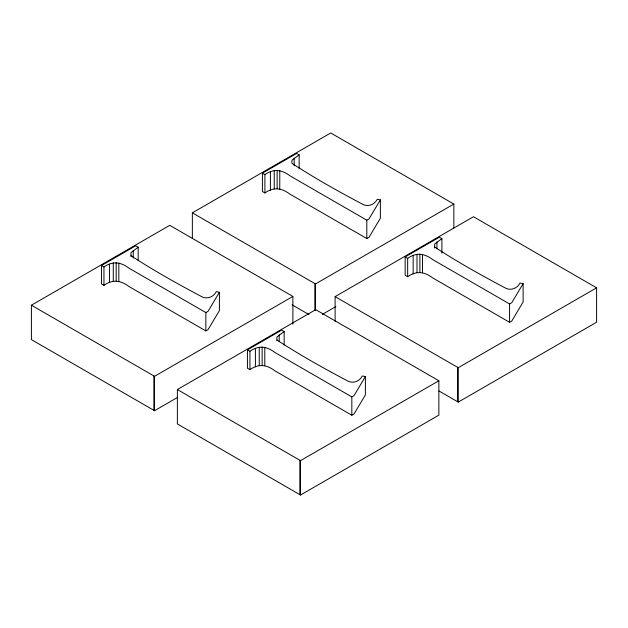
<?xml version="1.0" encoding="UTF-8"?>
<svg xmlns="http://www.w3.org/2000/svg" width="628" height="628" viewBox="0 0 628 628"><rect width="100%" height="100%" fill="white"/><g stroke="black" fill="none" stroke-linecap="round" stroke-linejoin="round"><path stroke-width="0.94" d="M219.415 292.256L208.072 311.284L205.858 312.563L128.991 268.187C120.615 261.829 112.522 260.903 103.95 266.986L101.461 265.55L101.461 283.895L103.95 285.332C112.522 279.248 120.615 280.174 128.991 286.533L205.858 330.909L208.072 329.629L219.415 310.601L219.415 292.256L216.33 291.635C213.787 296.636 207.978 299.289 202.632 297.138C178.25 284.249 154.056 270.778 130.969 255.682M380.372 199.885L369.029 218.913L366.815 220.192L289.948 175.816C281.572 169.458 273.478 168.532 264.906 174.615L262.425 173.179L262.425 191.524L264.906 192.961C273.478 186.877 281.572 187.803 289.948 194.162L366.815 238.538L369.029 237.258L380.372 218.23L380.372 199.885L377.287 199.264C374.751 204.265 368.934 206.918 363.588 204.767C339.206 191.878 315.013 178.407 291.926 163.311L291.926 160.289L299.148 154.849L296.659 153.413L262.425 173.179M365.386 376.58L354.043 395.609L351.829 396.888L274.962 352.512C266.586 346.154 258.493 345.227 249.92 351.311L247.432 349.875L247.432 368.22L249.92 369.656C258.493 363.573 266.586 364.499 274.962 370.858L351.829 415.234L354.043 413.954L365.386 394.926L365.386 376.58L362.301 375.96C359.758 380.961 353.949 383.614 348.603 381.463C324.221 368.573 300.027 355.103 276.94 340.007M523.124 283.644L511.781 302.672L509.567 303.952L432.7 259.576C424.324 253.217 416.231 252.291 407.658 258.375L405.17 256.938L405.17 275.284L407.658 276.72C416.231 270.637 424.324 271.563 432.7 277.921L509.567 322.297L511.781 321.018L523.124 301.99L523.124 283.644L520.039 283.024C517.496 288.032 511.687 290.678 506.341 288.527C481.959 275.637 457.765 262.166 434.678 247.071M101.461 265.55L135.703 245.784L138.184 247.212L130.969 252.66L130.969 256.522M247.432 349.875L281.674 330.108L284.154 331.537L276.94 336.985L276.94 340.847M405.17 256.938L439.412 237.172L441.892 238.609L434.678 244.049L434.678 247.911M177.449 397.477L154.535 410.712L31.4 339.615L31.4 305.216L169.756 225.334L292.891 296.432L292.891 324.142M192.356 238.648L192.356 212.845L330.721 132.971L453.848 204.061L453.848 227.948M31.4 305.216L154.535 376.305L292.891 296.432M192.356 212.845L315.491 283.942L453.848 204.061M335.109 321.45L335.109 296.612L473.465 216.731L596.6 287.82L596.6 322.219L458.244 402.101L438.996 390.985M177.371 389.541L315.727 309.659L438.862 380.756L438.862 415.155L300.506 495.029L177.371 423.939L177.371 389.541L300.506 460.63L438.862 380.756M322.282 314.416L335.862 306.574M335.109 296.612L458.244 367.702L596.6 287.82M292.028 304.792L308.921 314.542M509.567 303.952L509.567 322.297M458.244 367.702L458.244 402.101M457.577 367.317L457.577 401.716M441.892 238.609L441.892 253.092M436.931 241.866L436.931 248.625M422.526 254.442L422.526 272.788M419.881 254.05L419.881 272.395M416.984 254.301L416.984 272.646M413.145 255.612L413.145 273.957M407.658 258.375L407.658 276.72M366.815 220.192L366.815 238.538M351.829 396.888L351.829 415.234M315.491 283.942L315.491 310.695M314.832 283.558L314.832 310.311M300.506 460.63L300.506 495.029M299.839 460.253L299.839 494.652M299.148 154.849L299.148 168.367M294.187 158.107L294.187 165.831M284.154 331.537L284.154 345.062M279.774 170.675L279.774 189.028M279.193 334.803L279.193 341.561M277.136 170.282L277.136 188.636M274.24 170.541L274.24 188.887M270.393 171.852L270.393 190.198M264.906 174.615L264.906 192.961M264.788 347.37L264.788 365.716M262.143 346.978L262.143 365.323M259.246 347.237L259.246 365.582M255.408 348.548L255.408 366.893M249.92 351.311L249.92 369.656M205.858 312.563L205.858 330.909M154.535 376.305L154.535 410.712M153.868 375.929L153.868 410.327M138.184 247.212L138.184 260.738M133.222 250.478L133.222 258.202M118.818 263.046L118.818 281.399M116.172 262.653L116.172 281.006M113.276 262.912L113.276 281.258M109.437 264.223L109.437 282.569M103.95 266.986L103.95 285.332"/></g></svg>
